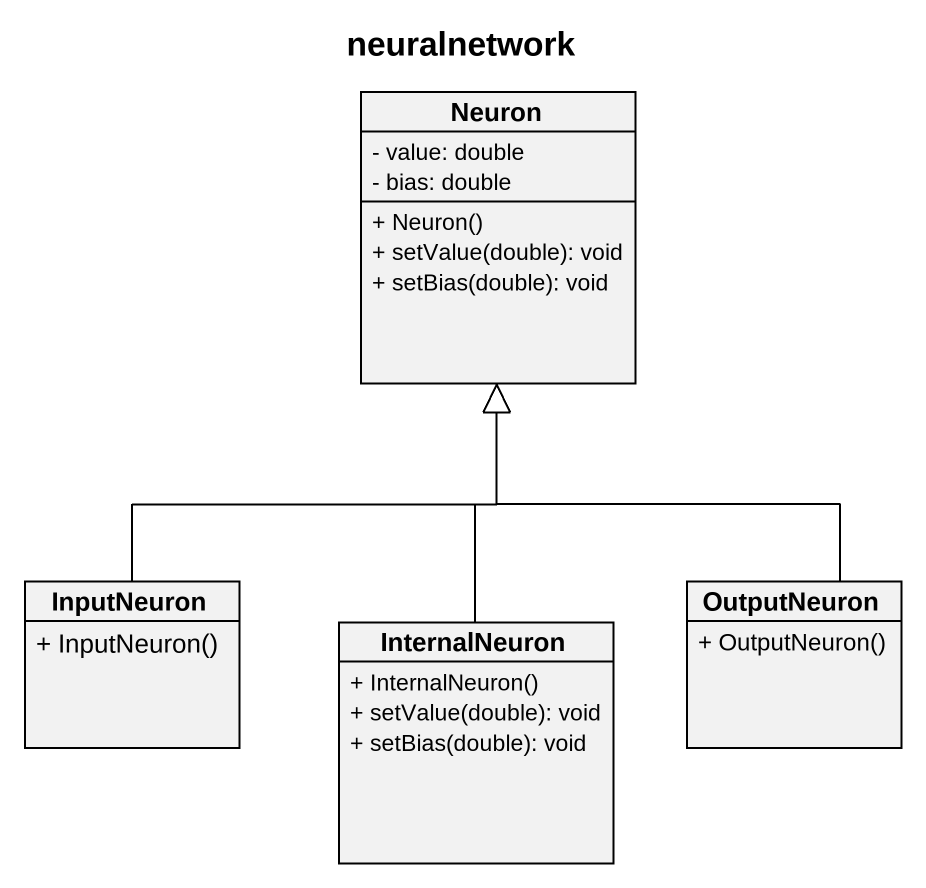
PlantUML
@startuml
title neuralnetwork
hide circle
hide empty members
skinparam classAttributeIconSize 0
class Neuron {
  - value: double
  - bias: double
  + Neuron()
  + setValue(double): void
  + setBias(double): void
}
class InputNeuron {
  + InputNeuron()
}
class OutputNeuron {
  + OutputNeuron()
}
class InternalNeuron {
  + InternalNeuron()
  + setValue(double): void
  + setBias(double): void
}
InputNeuron -up-|> Neuron
OutputNeuron -up-|> Neuron
InternalNeuron -up-|> Neuron
@enduml
